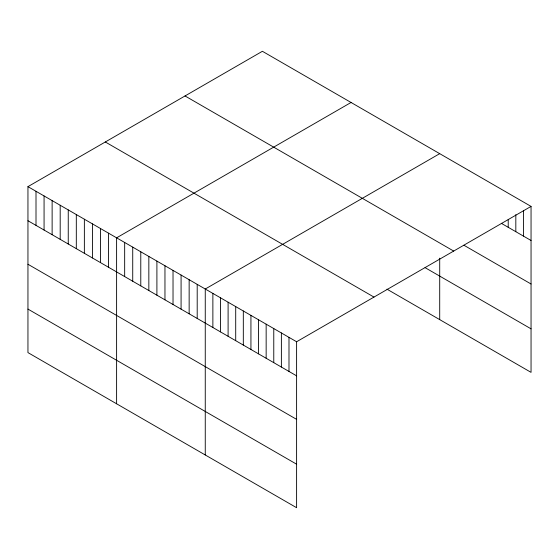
<?xml version="1.0" encoding="UTF-8"?>
<svg xmlns="http://www.w3.org/2000/svg" width="559" height="559" viewBox="0 0 559 559"><rect width="100%" height="100%" fill="white"/><g stroke="black" fill="none" stroke-linecap="round" stroke-linejoin="round"><path stroke-width="0.84" d="M27.95 186.643L296.605 341.752L296.605 507.712L27.95 352.603L27.95 186.643L262.395 51.288L531.05 206.397L531.05 372.357L386.954 289.164M351.052 102.472L116.607 237.827L116.607 403.794M439.709 153.655L205.258 289.017L205.258 454.977M296.605 341.752L531.05 206.397M501.297 223.307L531.05 240.489M463.928 245.247L531.05 284M185.029 95.959L453.684 251.061M425.057 267.642L531.05 328.839M105.316 141.979L373.971 297.081M27.95 220.735L296.605 375.844M27.95 264.253L296.605 419.362M27.95 309.092L296.605 464.194M523.441 210.519L523.441 236.094M515.824 214.649L515.824 231.699M508.215 219.631L508.215 227.303M439.709 258.167L439.709 319.622M288.989 337.356L288.989 371.449M281.38 332.961L281.38 367.053M273.77 328.566L273.77 362.658M266.154 324.171L266.154 358.263M258.544 319.776L258.544 353.868M250.935 315.381L250.935 349.473M243.319 310.986L243.319 345.078M235.709 306.591L235.709 340.683M228.1 302.195L228.1 336.287M220.484 297.807L220.484 331.892M212.874 293.412L212.874 327.504M197.201 284.363L197.201 318.455M189.145 279.71L189.145 313.802M181.081 275.056L181.081 309.148M173.024 270.402L173.024 304.494M164.961 265.749L164.961 299.841M156.904 261.095L156.904 295.187M148.841 256.441L148.841 290.533M140.784 251.788L140.784 285.88M132.728 247.134L132.728 281.226M124.664 242.48L124.664 276.572M108.544 233.18L108.544 267.272M100.487 228.526L100.487 262.618M92.424 223.873L92.424 257.965M84.367 219.219L84.367 253.311M76.31 214.565L76.31 248.657M68.247 209.911L68.247 244.003M60.19 205.258L60.19 239.35M52.127 200.604L52.127 234.696M44.07 195.95L44.07 230.042M36.007 191.297L36.007 225.389"/></g></svg>
